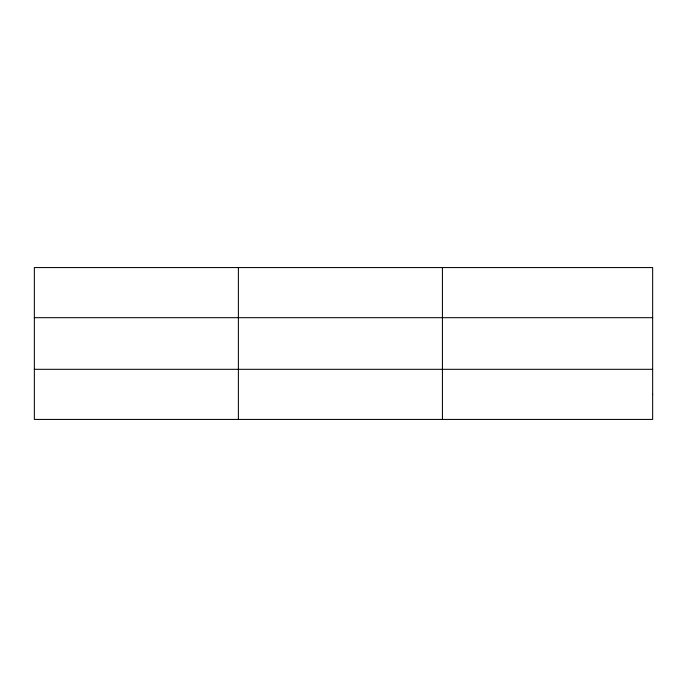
<?xml version="1.0" encoding="UTF-8"?>
<svg xmlns="http://www.w3.org/2000/svg" width="687" height="687" viewBox="0 0 687 687"><rect width="100%" height="100%" fill="white"/><g stroke="black" fill="none" stroke-linecap="round" stroke-linejoin="round"><path stroke-width="1.03" d="M238.389 267.569L238.389 419.431M442.428 267.569L442.428 419.431M34.35 317.686L652.65 317.686M34.35 369.314L652.65 369.314M652.65 394.372L652.65 419.431L34.35 419.431L34.35 267.569L652.65 267.569L652.65 394.372"/></g></svg>
